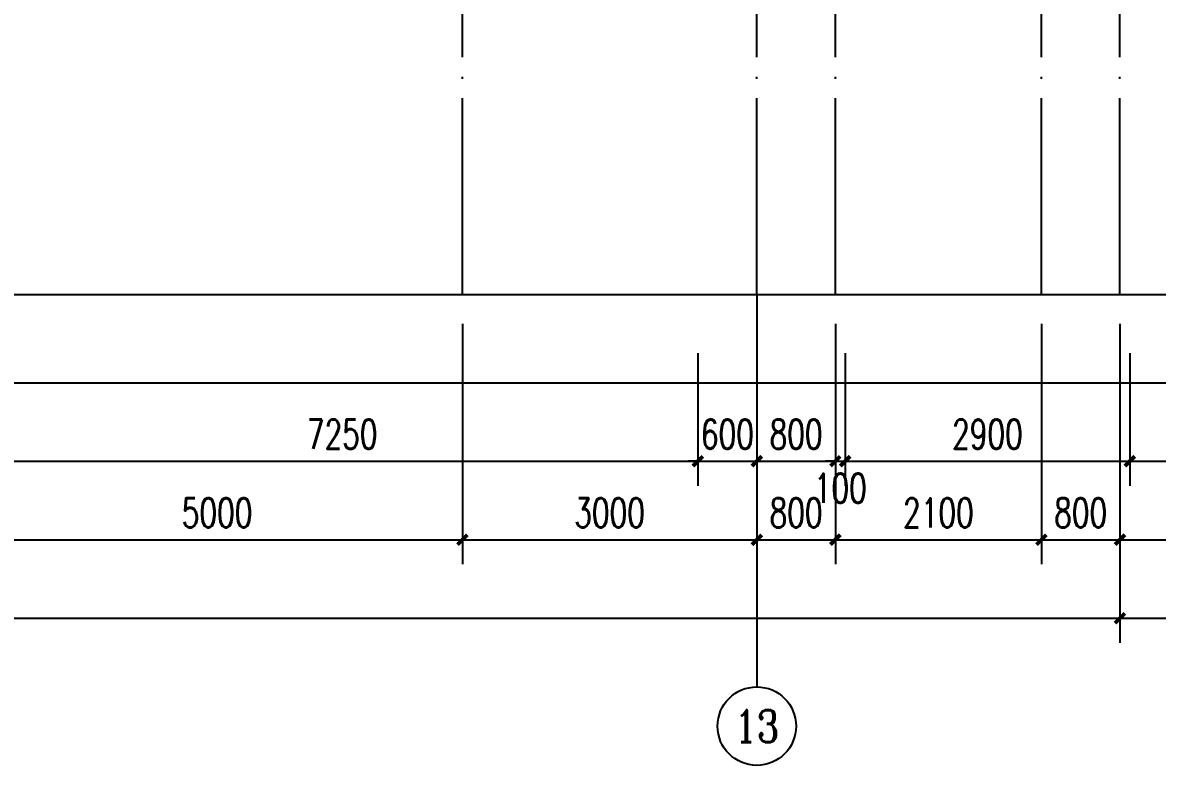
# Model space of a CAD drawing. Extents: x 41972 to 370663, y -1070170 to -56660.
# Drawn here: x 260716 to 272278, y -141687 to -134116 of the extents above; entities that cross this region are included whole.
import ezdxf
from ezdxf.enums import TextEntityAlignment as Align

# ---------------------------------------------------------------- set-up
doc = ezdxf.new("R2010")
doc.units = 0
doc.header["$LTSCALE"] = 1000
doc.header["$MEASUREMENT"] = 0
doc.linetypes.add('DOTE', pattern=[2.42, 2, -0.2, 0.02, -0.2])
doc.layers.get('Defpoints').update_dxf_attribs({"color": 250})
for name, color, linetype in [('A-AXIS_TEXT_轴号文字', 7, 'Continuous'), ('A-AXIS_轴号', 3, 'Continuous'), ('A-DOTE_轴线', 215, 'DOTE'), ('A-PUB_DIM_细部尺寸', 64, 'Continuous'), ('AXIS', 3, 'Continuous'), ('AXIS_TEXT', 7, 'Continuous')]:
    doc.layers.add(name, color=color, linetype=linetype)
doc.styles.add('_TCH_AXIS', font='COMPLEX', dxfattribs={"bigfont": 'GBCBIG'})
doc.styles.add('_TCH_DIM_T3', font='SIMPLEX', dxfattribs={"width": 0.705882, "bigfont": 'GBCBIG.shx'})
doc.styles.add('COMPLEX', font='COMPLEX')
doc.dimstyles.new('_TCH_ARCH&&100', dxfattribs={"dimtxt": 297.5, "dimasz": 100, "dimexe": 250, "dimexo": 300, "dimgap": 126.25, "dimtad": 1, "dimdec": 0, "dimzin": 0, "dimdsep": 46, "dimtxsty": '_TCH_DIM_T3', "dimblk": 'ARCHTICK', "dimcen": 0.09, "dimclrt": 7, "dimazin": 2, "dimtfac": 1, "dimtdec": 0, "dimtix": 1, "dimtmove": 2, "dimatfit": 3, "dimfxl": 100, "dimtolj": 1, "dimtzin": 0, "dimarcsym": 0})

# ---------------------------------------------------------------- blocks, each defined once
blk = doc.blocks.new('_AXISO')
blk.add_circle((0, 0), 0.5)
at = {"layer": 'AXIS_TEXT', "style": 'COMPLEX', "width": 1.041667}
blk.add_attdef('A', text='', height=0.56, dxfattribs=at).set_placement((-0.25, -0.28), (0.25, -0.28), align=Align.FIT)
blk = doc.blocks.new('_ArchTick')
at = {"color": 0, "linetype": 'ByBlock', "const_width": 0.4}
blk.add_lwpolyline([(-0.5, -0.5), (0.5, 0.5)], dxfattribs=at)
blk = doc.blocks.new('*D5139')
at = {"layer": 'AXIS', "color": 0, "lineweight": -2, "transparency": 16777216}
for p, q in [((9700, 4500), (9700, 1250)), ((45000, 4500), (45000, 1250)), ((9700, 1500), (45000, 1500))]:
    blk.add_line(p, q, dxfattribs=at)
at = {"layer": 'Defpoints', "color": 0, "transparency": 16777216}
for p in [(9700, 4800), (45000, 4800), (45000, 1500)]:
    blk.add_point(p, dxfattribs=at)
at = {"layer": 'AXIS', "color": 0, "lineweight": -2, "transparency": 16777216, "xscale": 100, "yscale": 100, "zscale": 100, "rotation": 180}
blk.add_blockref('_ArchTick', (9700, 1500), dxfattribs=at)
at = {"layer": 'AXIS', "color": 0, "lineweight": -2, "transparency": 16777216, "xscale": 100, "yscale": 100, "zscale": 100}
blk.add_blockref('_ArchTick', (45000, 1500), dxfattribs=at)
at = {"layer": 'AXIS', "color": 7, "transparency": 16777216, "insert": (27350, 1775), "char_height": 297.5, "attachment_point": 5, "style": '_TCH_DIM_T3'}
blk.add_mtext('\\A1;35300', dxfattribs=at)
blk = doc.blocks.new('*D5140')
at = {"layer": 'AXIS', "color": 0, "lineweight": -2, "transparency": 16777216}
for p, q in [((44200, 4500), (44200, 2050)), ((45000, 4500), (45000, 2050)), ((44200, 2300), (45000, 2300))]:
    blk.add_line(p, q, dxfattribs=at)
at = {"layer": 'Defpoints', "color": 0, "transparency": 16777216}
for p in [(44200, 4800), (45000, 4800), (45000, 2300)]:
    blk.add_point(p, dxfattribs=at)
at = {"layer": 'AXIS', "color": 0, "lineweight": -2, "transparency": 16777216, "xscale": 100, "yscale": 100, "zscale": 100, "rotation": 180}
blk.add_blockref('_ArchTick', (44200, 2300), dxfattribs=at)
at = {"layer": 'AXIS', "color": 0, "lineweight": -2, "transparency": 16777216, "xscale": 100, "yscale": 100, "zscale": 100}
blk.add_blockref('_ArchTick', (45000, 2300), dxfattribs=at)
at = {"layer": 'AXIS', "color": 7, "transparency": 16777216, "insert": (44600, 2575), "char_height": 297.5, "attachment_point": 5, "style": '_TCH_DIM_T3'}
blk.add_mtext('\\A1;800', dxfattribs=at)
blk = doc.blocks.new('*D5141')
at = {"layer": 'AXIS', "color": 0, "lineweight": -2, "transparency": 16777216}
for p, q in [((42100, 4500), (42100, 2050)), ((44200, 4500), (44200, 2050)), ((42100, 2300), (44200, 2300))]:
    blk.add_line(p, q, dxfattribs=at)
at = {"layer": 'Defpoints', "color": 0, "transparency": 16777216}
for p in [(42100, 4800), (44200, 4800), (44200, 2300)]:
    blk.add_point(p, dxfattribs=at)
at = {"layer": 'AXIS', "color": 0, "lineweight": -2, "transparency": 16777216, "xscale": 100, "yscale": 100, "zscale": 100, "rotation": 180}
blk.add_blockref('_ArchTick', (42100, 2300), dxfattribs=at)
at = {"layer": 'AXIS', "color": 0, "lineweight": -2, "transparency": 16777216, "xscale": 100, "yscale": 100, "zscale": 100}
blk.add_blockref('_ArchTick', (44200, 2300), dxfattribs=at)
at = {"layer": 'AXIS', "color": 7, "transparency": 16777216, "insert": (43150, 2575), "char_height": 297.5, "attachment_point": 5, "style": '_TCH_DIM_T3'}
blk.add_mtext('\\A1;2100', dxfattribs=at)
blk = doc.blocks.new('*D5142')
at = {"layer": 'AXIS', "color": 0, "lineweight": -2, "transparency": 16777216}
for p, q in [((41300, 4500), (41300, 2050)), ((42100, 4500), (42100, 2050)), ((41300, 2300), (42100, 2300))]:
    blk.add_line(p, q, dxfattribs=at)
at = {"layer": 'Defpoints', "color": 0, "transparency": 16777216}
for p in [(41300, 4800), (42100, 4800), (42100, 2300)]:
    blk.add_point(p, dxfattribs=at)
at = {"layer": 'AXIS', "color": 0, "lineweight": -2, "transparency": 16777216, "xscale": 100, "yscale": 100, "zscale": 100, "rotation": 180}
blk.add_blockref('_ArchTick', (41300, 2300), dxfattribs=at)
at = {"layer": 'AXIS', "color": 0, "lineweight": -2, "transparency": 16777216, "xscale": 100, "yscale": 100, "zscale": 100}
blk.add_blockref('_ArchTick', (42100, 2300), dxfattribs=at)
at = {"layer": 'AXIS', "color": 7, "transparency": 16777216, "insert": (41700, 2575), "char_height": 297.5, "attachment_point": 5, "style": '_TCH_DIM_T3'}
blk.add_mtext('\\A1;800', dxfattribs=at)
blk = doc.blocks.new('*D5143')
at = {"layer": 'AXIS', "color": 0, "lineweight": -2, "transparency": 16777216}
for p, q in [((38300, 4500), (38300, 2050)), ((41300, 4500), (41300, 2050)), ((38300, 2300), (41300, 2300))]:
    blk.add_line(p, q, dxfattribs=at)
at = {"layer": 'Defpoints', "color": 0, "transparency": 16777216}
for p in [(38300, 4800), (41300, 4800), (41300, 2300)]:
    blk.add_point(p, dxfattribs=at)
at = {"layer": 'AXIS', "color": 0, "lineweight": -2, "transparency": 16777216, "xscale": 100, "yscale": 100, "zscale": 100, "rotation": 180}
blk.add_blockref('_ArchTick', (38300, 2300), dxfattribs=at)
at = {"layer": 'AXIS', "color": 0, "lineweight": -2, "transparency": 16777216, "xscale": 100, "yscale": 100, "zscale": 100}
blk.add_blockref('_ArchTick', (41300, 2300), dxfattribs=at)
at = {"layer": 'AXIS', "color": 7, "transparency": 16777216, "insert": (39800, 2575), "char_height": 297.5, "attachment_point": 5, "style": '_TCH_DIM_T3'}
blk.add_mtext('\\A1;3000', dxfattribs=at)
blk = doc.blocks.new('*D5144')
at = {"layer": 'AXIS', "color": 0, "lineweight": -2, "transparency": 16777216}
for p, q in [((33300, 4500), (33300, 2050)), ((38300, 4500), (38300, 2050)), ((33300, 2300), (38300, 2300))]:
    blk.add_line(p, q, dxfattribs=at)
at = {"layer": 'Defpoints', "color": 0, "transparency": 16777216}
for p in [(33300, 4800), (38300, 4800), (38300, 2300)]:
    blk.add_point(p, dxfattribs=at)
at = {"layer": 'AXIS', "color": 0, "lineweight": -2, "transparency": 16777216, "xscale": 100, "yscale": 100, "zscale": 100, "rotation": 180}
blk.add_blockref('_ArchTick', (33300, 2300), dxfattribs=at)
at = {"layer": 'AXIS', "color": 0, "lineweight": -2, "transparency": 16777216, "xscale": 100, "yscale": 100, "zscale": 100}
blk.add_blockref('_ArchTick', (38300, 2300), dxfattribs=at)
at = {"layer": 'AXIS', "color": 7, "transparency": 16777216, "insert": (35800, 2575), "char_height": 297.5, "attachment_point": 5, "style": '_TCH_DIM_T3'}
blk.add_mtext('\\A1;5000', dxfattribs=at)
blk = doc.blocks.new('*D5589')
at = {"layer": 'A-PUB_DIM_细部尺寸', "color": 0, "lineweight": -2, "transparency": 16777216}
for p, q in [((269097, -174149), (269097, -175499)), ((271997, -174149), (271997, -175499)), ((269097, -175249), (271997, -175249))]:
    blk.add_line(p, q, dxfattribs=at)
at = {"layer": 'Defpoints', "color": 0, "transparency": 16777216}
for p in [(269097, -173849), (271997, -173849), (271997, -175249)]:
    blk.add_point(p, dxfattribs=at)
at = {"layer": 'A-PUB_DIM_细部尺寸', "color": 0, "lineweight": -2, "transparency": 16777216, "xscale": 100, "yscale": 100, "zscale": 100, "rotation": 180}
blk.add_blockref('_ArchTick', (269097, -175249), dxfattribs=at)
at = {"layer": 'A-PUB_DIM_细部尺寸', "color": 0, "lineweight": -2, "transparency": 16777216, "xscale": 100, "yscale": 100, "zscale": 100}
blk.add_blockref('_ArchTick', (271997, -175249), dxfattribs=at)
at = {"layer": 'A-PUB_DIM_细部尺寸', "color": 7, "transparency": 16777216, "insert": (270547, -174974), "char_height": 297.5, "attachment_point": 5, "style": '_TCH_DIM_T3'}
blk.add_mtext('\\A1;2900', dxfattribs=at)
blk = doc.blocks.new('*D5590')
at = {"layer": 'A-PUB_DIM_细部尺寸', "color": 0, "lineweight": -2, "transparency": 16777216}
for p, q in [((268997, -174149), (268997, -175499)), ((269097, -174149), (269097, -175499)), ((268997, -175249), (268897, -175249)), ((268997, -175249), (269097, -175249)), ((269097, -175249), (269197, -175249))]:
    blk.add_line(p, q, dxfattribs=at)
at = {"layer": 'Defpoints', "color": 0, "transparency": 16777216}
for p in [(268997, -173849), (269097, -173849), (269097, -175249)]:
    blk.add_point(p, dxfattribs=at)
at = {"layer": 'A-PUB_DIM_细部尺寸', "color": 0, "lineweight": -2, "transparency": 16777216, "xscale": 100, "yscale": 100, "zscale": 100}
blk.add_blockref('_ArchTick', (268997, -175249), dxfattribs=at)
at = {"layer": 'A-PUB_DIM_细部尺寸', "color": 0, "lineweight": -2, "transparency": 16777216, "xscale": 100, "yscale": 100, "zscale": 100, "rotation": 180}
blk.add_blockref('_ArchTick', (269097, -175249), dxfattribs=at)
at = {"layer": 'A-PUB_DIM_细部尺寸', "color": 7, "transparency": 16777216, "insert": (269047, -175524), "char_height": 297.5, "attachment_point": 5, "style": '_TCH_DIM_T3'}
blk.add_mtext('\\A1;100', dxfattribs=at)
blk = doc.blocks.new('*D5591')
at = {"layer": 'A-PUB_DIM_细部尺寸', "color": 0, "lineweight": -2, "transparency": 16777216}
for p, q in [((268197, -174149), (268197, -175499)), ((268997, -174149), (268997, -175499)), ((268197, -175249), (268997, -175249))]:
    blk.add_line(p, q, dxfattribs=at)
at = {"layer": 'Defpoints', "color": 0, "transparency": 16777216}
for p in [(268197, -173849), (268997, -173849), (268997, -175249)]:
    blk.add_point(p, dxfattribs=at)
at = {"layer": 'A-PUB_DIM_细部尺寸', "color": 0, "lineweight": -2, "transparency": 16777216, "xscale": 100, "yscale": 100, "zscale": 100, "rotation": 180}
blk.add_blockref('_ArchTick', (268197, -175249), dxfattribs=at)
at = {"layer": 'A-PUB_DIM_细部尺寸', "color": 0, "lineweight": -2, "transparency": 16777216, "xscale": 100, "yscale": 100, "zscale": 100}
blk.add_blockref('_ArchTick', (268997, -175249), dxfattribs=at)
at = {"layer": 'A-PUB_DIM_细部尺寸', "color": 7, "transparency": 16777216, "insert": (268597, -174974), "char_height": 297.5, "attachment_point": 5, "style": '_TCH_DIM_T3'}
blk.add_mtext('\\A1;800', dxfattribs=at)
blk = doc.blocks.new('*D5592')
at = {"layer": 'A-PUB_DIM_细部尺寸', "color": 0, "lineweight": -2, "transparency": 16777216}
for p, q in [((267597, -174149), (267597, -175499)), ((268197, -174149), (268197, -175499)), ((267597, -175249), (267497, -175249)), ((267597, -175249), (268197, -175249)), ((268197, -175249), (268297, -175249))]:
    blk.add_line(p, q, dxfattribs=at)
at = {"layer": 'Defpoints', "color": 0, "transparency": 16777216}
for p in [(267597, -173849), (268197, -173849), (268197, -175249)]:
    blk.add_point(p, dxfattribs=at)
at = {"layer": 'A-PUB_DIM_细部尺寸', "color": 0, "lineweight": -2, "transparency": 16777216, "xscale": 100, "yscale": 100, "zscale": 100}
blk.add_blockref('_ArchTick', (267597, -175249), dxfattribs=at)
at = {"layer": 'A-PUB_DIM_细部尺寸', "color": 0, "lineweight": -2, "transparency": 16777216, "xscale": 100, "yscale": 100, "zscale": 100, "rotation": 180}
blk.add_blockref('_ArchTick', (268197, -175249), dxfattribs=at)
at = {"layer": 'A-PUB_DIM_细部尺寸', "color": 7, "transparency": 16777216, "insert": (267897, -174974), "char_height": 297.5, "attachment_point": 5, "style": '_TCH_DIM_T3'}
blk.add_mtext('\\A1;600', dxfattribs=at)
blk = doc.blocks.new('*D5593')
at = {"layer": 'A-PUB_DIM_细部尺寸', "color": 0, "lineweight": -2, "transparency": 16777216}
for p, q in [((260347, -174149), (260347, -175499)), ((267597, -174149), (267597, -175499)), ((260347, -175249), (267597, -175249))]:
    blk.add_line(p, q, dxfattribs=at)
at = {"layer": 'Defpoints', "color": 0, "transparency": 16777216}
for p in [(260347, -173849), (267597, -173849), (267597, -175249)]:
    blk.add_point(p, dxfattribs=at)
at = {"layer": 'A-PUB_DIM_细部尺寸', "color": 0, "lineweight": -2, "transparency": 16777216, "xscale": 100, "yscale": 100, "zscale": 100, "rotation": 180}
blk.add_blockref('_ArchTick', (260347, -175249), dxfattribs=at)
at = {"layer": 'A-PUB_DIM_细部尺寸', "color": 0, "lineweight": -2, "transparency": 16777216, "xscale": 100, "yscale": 100, "zscale": 100}
blk.add_blockref('_ArchTick', (267597, -175249), dxfattribs=at)
at = {"layer": 'A-PUB_DIM_细部尺寸', "color": 7, "transparency": 16777216, "insert": (263972, -174974), "char_height": 297.5, "attachment_point": 5, "style": '_TCH_DIM_T3'}
blk.add_mtext('\\A1;7250', dxfattribs=at)
blk = doc.blocks.new('A$C5F987C3E')
at = {"layer": 'A-AXIS_轴号'}
blk.add_line((41300, 4800), (41300, 800), dxfattribs=at)
at = {"layer": 'A-DOTE_轴线'}
for p, q in [((41300, 4800), (41300, 27200)), ((44200, 4800), (44200, 27200)), ((45000, 4800), (45000, 27200)), ((38300, 4800), (38300, 15000)), ((42100, 4800), (42100, 12500))]:
    blk.add_line(p, q, dxfattribs=at)
at = {"layer": 'A-AXIS_轴号'}
ref = blk.add_blockref('_AXISO', (41300, 400), dxfattribs=dict(at, xscale=800, yscale=800, zscale=800))
ref.add_attrib('A', '13', dxfattribs={"layer": 'A-AXIS_TEXT_轴号文字', "height": 328.45, "style": '_TCH_AXIS'}).set_placement((41073.2, 235.8), (41526.8, 235.8), align=Align.FIT)
at = {"layer": 'AXIS'}
for p1, p2, distance, picture, middle in [((9700, 4800), (45000, 4800), -3300, '*D5139', (27350, 1775)), ((33300, 4800), (38300, 4800), -2500, '*D5144', (35800, 2575)), ((38300, 4800), (41300, 4800), -2500, '*D5143', (39800, 2575)), ((41300, 4800), (42100, 4800), -2500, '*D5142', (41700, 2575)), ((42100, 4800), (44200, 4800), -2500, '*D5141', (43150, 2575)), ((44200, 4800), (45000, 4800), -2500, '*D5140', (44600, 2575))]:
    dim = blk.add_aligned_dim(p1=p1, p2=p2, distance=distance, dimstyle='_TCH_ARCH&&100', dxfattribs=at)
    dim.commit()
    dim.dimension.update_dxf_attribs({"geometry": picture, "text_midpoint": middle})
blk = doc.blocks.new('sdcc')
at = {"layer": 'A-PUB_DIM_细部尺寸'}
for p1, p2, picture, middle in [((260347, -173849.3), (267597, -173849.3), '*D5593', (263972, -174974.3)), ((267597, -173849.3), (268197, -173849.3), '*D5592', (267897, -174974.3)), ((268197, -173849.3), (268997, -173849.3), '*D5591', (268597, -174974.3)), ((269097, -173849.3), (271997, -173849.3), '*D5589', (270547, -174974.3))]:
    dim = blk.add_aligned_dim(p1=p1, p2=p2, distance=-1400, dimstyle='_TCH_ARCH&&100', dxfattribs=at)
    dim.commit()
    dim.dimension.update_dxf_attribs({"geometry": picture, "text_midpoint": middle})
dim = blk.add_linear_dim(base=(269097, -175249.3), p1=(268997, -173849.3), p2=(269097, -173849.3), angle=0, dimstyle='_TCH_ARCH&&100', dxfattribs=at)
dim.commit()
dim.dimension.update_dxf_attribs({"geometry": '*D5590', "text_midpoint": (269047, -175524.3), "dimtype": 161})

msp = doc.modelspace()

# ---------------------------------------------------------------- linework, layer by layer
at = {"layer": 'Defpoints', "color": 251}
for points in [[(280297, -111187), (228397, -111187), (228397, -140187), (280297, -140187)], [(279497, -111987), (229197, -111987), (229197, -139387), (279497, -139387)], [(278697, -112787), (229997, -112787), (229997, -138587), (278697, -138587)], [(277897, -113587), (230797, -113587), (230797, -137787), (277897, -137787)], [(276997, -114487), (231697, -114487), (231697, -136887), (276997, -136887)]]:
    msp.add_lwpolyline(points, close=True, dxfattribs=at)

# ---------------------------------------------------------------- block references
for name, p in [('A$C5F987C3E', (226897, -141687)), ('sdcc', (0, 36663))]:
    msp.add_blockref(name, p)

doc.saveas('drawing.dxf')
